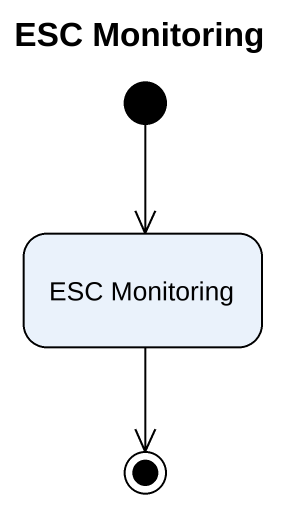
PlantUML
@startuml
title ESC Monitoring
hide empty description
state "ESC Monitoring" as ESC_Monitoring
[*] --> ESC_Monitoring
ESC_Monitoring --> [*]
@enduml
